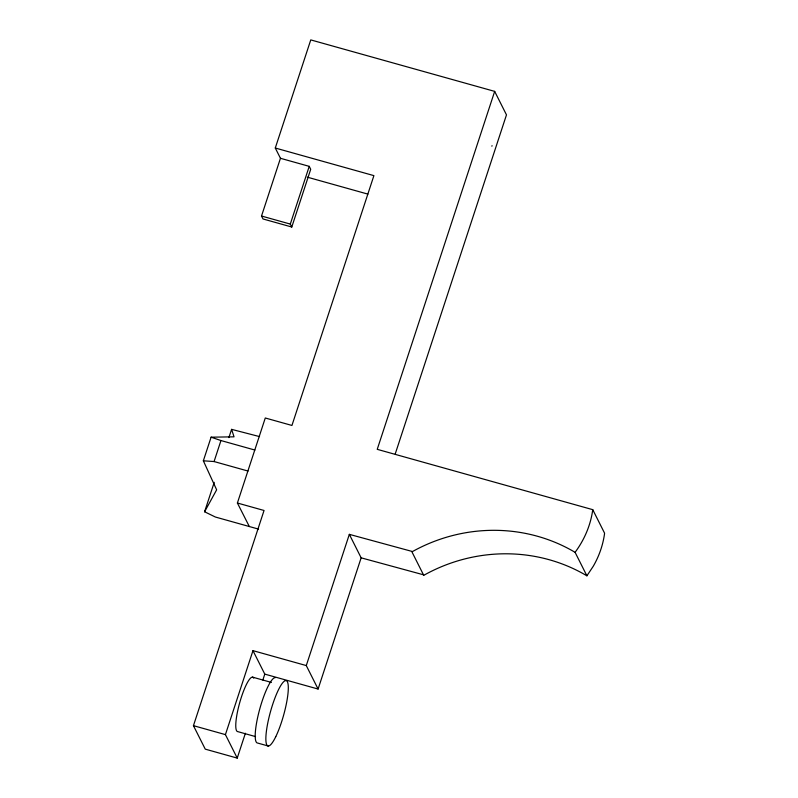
<?xml version="1.0" encoding="UTF-8"?>
<svg xmlns="http://www.w3.org/2000/svg" width="798" height="798" viewBox="0 0 798 798"><rect width="100%" height="100%" fill="white"/><g stroke="black" fill="none" stroke-linecap="round" stroke-linejoin="round"><path stroke-width="1.2" d="M280.457 158.293L309.235 166.353L310.711 169.286L291.779 227.021L262.991 218.961L261.515 216.029L280.457 158.293L275.29 148.019L310.761 39.9L494.67 91.381L377.235 449.334L592.744 509.663C590.7 525.124 584.355 539.817 575.089 552.326A161.605 154.622 -26.7 0 0 412.496 551.548L349.334 534.351L306.282 665.572L318.093 689.043L264.786 674.12L252.976 650.649L306.282 665.572M249.325 526.53L237.395 503.019L265.285 417.992L291.938 425.454L373.903 175.63L275.29 148.019M258.552 529.114L215.37 517.024L204.587 511.767L216.647 489.822L203.35 460.805L211.101 437.184L234.033 436.825L231.59 429.354L259.55 436.596M291.779 227.021L290.302 224.078L309.235 166.353M203.35 460.805L214.073 461.543L220.956 440.546L254.881 450.052M204.587 511.767L214.233 482.341M228.886 437.593L231.59 429.354M245.385 733.262L237.235 758.1L205.256 749.142L193.445 725.671L264.048 510.481L237.395 503.019M237.235 758.1L225.425 734.619L252.976 650.649M262.851 680.036L264.786 674.12M491.877 146.204L492.047 145.675M318.093 689.043L361.145 557.832L349.334 534.351M395.239 453.902L506.481 114.862L494.67 91.381M361.145 557.832L424.307 575.019A161.605 154.622 -26.7 0 1 586.899 575.807L593.263 566.251A91.6 87.64 -26.7 0 0 604.465 534.251L604.555 533.134L592.744 509.663M307.3 177.156L367.888 194.114M261.515 216.029L290.302 224.078M214.073 461.543L248.008 471.049M252.467 677.123L271.42 682.43M255.52 736.594L237.744 731.616A28.249 5.666 -74.4 0 1 240.328 700.524A28.249 5.666 -74.4 0 1 253.714 678.13M268.258 746.02L257.594 743.038A33.905 6.793 -74.4 0 1 259.48 709.991A33.905 6.793 -74.4 0 1 275.26 677.642M193.445 725.671L225.425 734.619M211.101 437.184L220.956 440.546M575.089 552.326L586.899 575.807M411.948 551.887L423.758 575.358M275.759 736.694A33.905 6.793 -74.4 0 0 287.42 681.831A33.905 6.793 -74.4 0 0 268.088 721.442A33.905 6.793 -74.4 0 0 275.759 736.694"/></g></svg>
